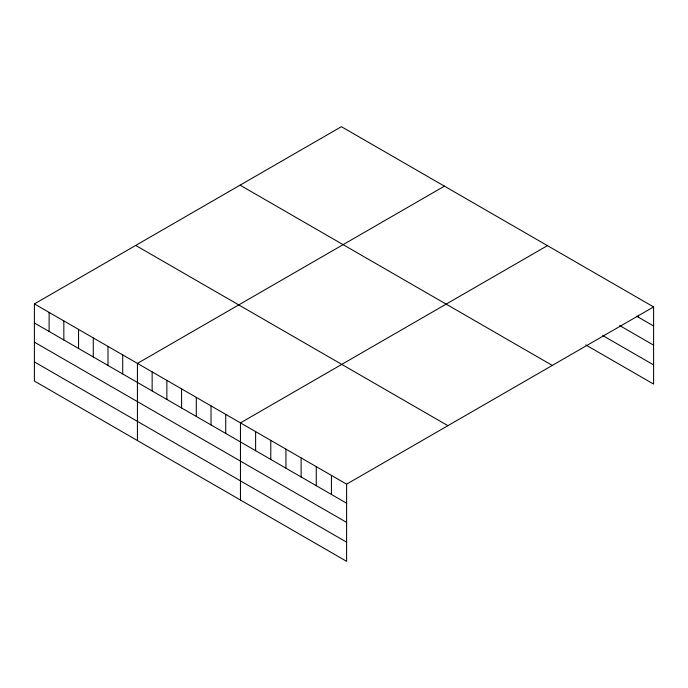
<?xml version="1.0" encoding="UTF-8"?>
<svg xmlns="http://www.w3.org/2000/svg" width="688" height="688" viewBox="0 0 688 688"><rect width="100%" height="100%" fill="white"/><g stroke="black" fill="none" stroke-linecap="round" stroke-linejoin="round"><path stroke-width="1.03" d="M34.4 303.915L346.606 484.163L346.606 561.322L34.4 381.075L34.4 303.915L341.394 126.678L653.6 306.925L653.6 384.085L585.806 344.946M444.422 186.156L137.428 363.402L137.428 440.561M547.45 245.642L240.456 422.879L240.456 500.038M346.606 484.163L653.6 306.925M636.649 316.188L653.6 325.974M619.707 325.579L653.6 345.152M602.757 335.555L653.6 364.907M240.086 185.167L552.292 365.414M135.708 245.427L447.914 425.674M34.4 322.973L346.606 503.22M34.4 342.142L346.606 522.39M34.4 361.905L346.606 542.153M638.438 315.104L638.438 317.22M331.435 475.408L331.435 494.466M316.274 466.653L316.274 485.711M301.112 457.898L301.112 476.956M285.95 449.144L285.95 468.201M270.78 440.389L270.78 459.446M255.618 431.634L255.618 450.692M225.733 414.382L225.733 433.44M211.018 405.886L211.018 424.935M196.304 397.389L196.304 416.438M181.58 388.892L181.58 407.941M166.866 380.395L166.866 399.444M152.143 371.898L152.143 390.947M122.705 354.905L122.705 373.954M107.99 346.408L107.99 365.457M93.276 337.911L93.276 356.96M78.552 329.406L78.552 348.463M63.838 320.909L63.838 339.967M49.115 312.412L49.115 331.47"/></g></svg>
